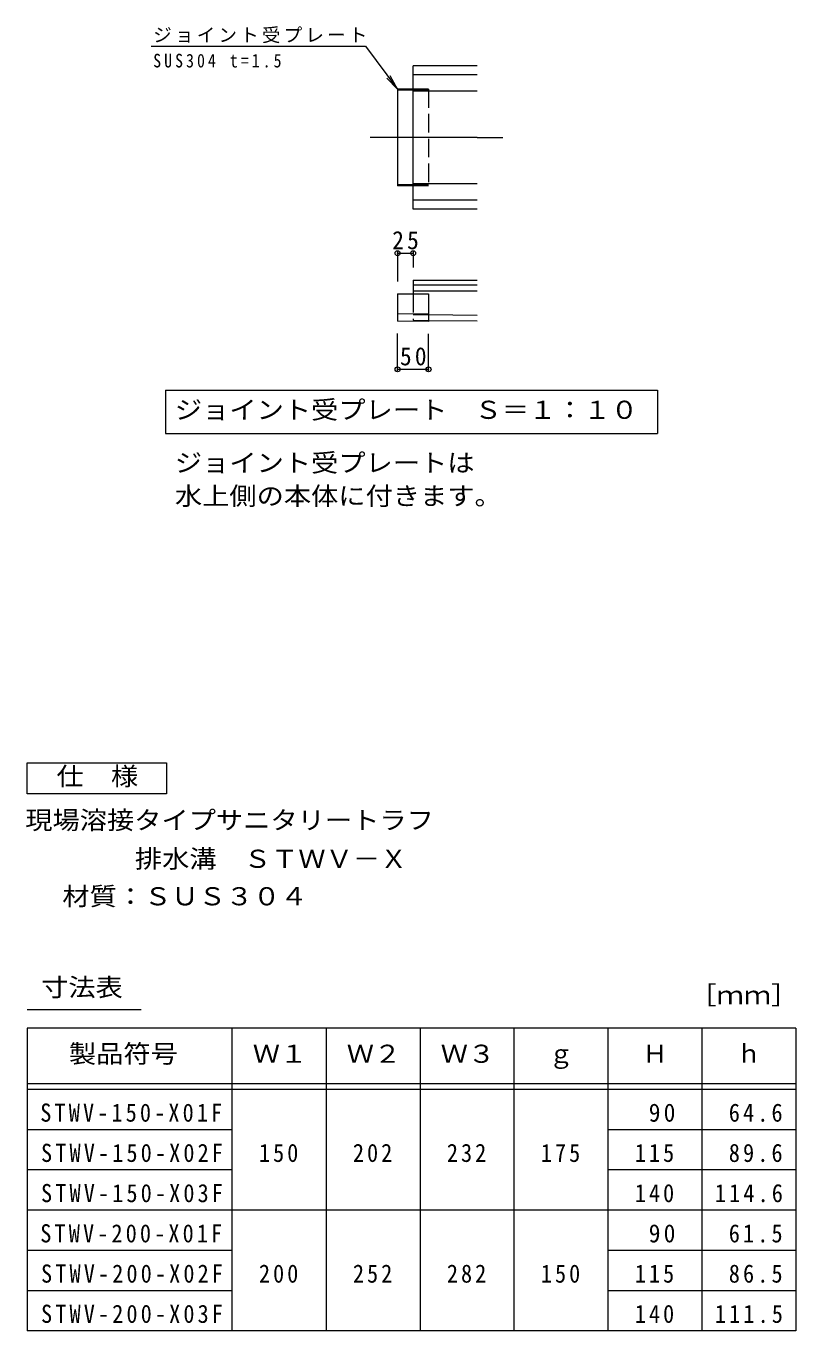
# Model space of a CAD drawing. Units: millimetres at full size, with parts at other scales. Extents: x -533 to 548, y -412 to 412.
# Drawn here: x 175 to 548, y -310 to 322 of the extents above; entities that cross this region are included whole.
import ezdxf
from ezdxf.enums import TextEntityAlignment as Align

# ---------------------------------------------------------------- set-up
doc = ezdxf.new("R2010")
doc.units = ezdxf.units.MM
doc.header["$LTSCALE"] = 3
doc.header["$PDMODE"] = 32
doc.header["$PDSIZE"] = 2.4
doc.linetypes.add('CHAIN2', pattern=[12, 9, -1, 1, -1])
doc.linetypes.add('DASHED3', pattern=[4, 3, -1])
for name, color, linetype, lineweight in [('A-0', 4, 'Continuous', 9), ('A-5', 7, 'Continuous', 9), ('C-1', 2, 'Continuous', 9), ('C-3', 4, 'Continuous', 9), ('C-4', 7, 'Continuous', 9), ('C-5', 7, 'Continuous', 9)]:
    doc.layers.add(name, color=color, linetype=linetype, lineweight=lineweight)
doc.layers.add('A-F', color=2, linetype='Continuous')
doc.styles.add('ＭＳ ゴシック', font='')
doc.styles.get('ＭＳ ゴシック').set_extended_font_data('MS Gothic')

msp = doc.modelspace()

# ---------------------------------------------------------------- linework, layer by layer
at = {"layer": 'A-0', "color": 7}
for p, q in [((175.564, -154.816), (230.886, -154.816)), ((548.1, -163.782), (175.564, -163.782)), ((175.564, -163.782), (175.564, -310.5)), ((274.898, -310.5), (274.898, -163.782)), ((320.432, -163.782), (320.432, -310.5)), ((365.965, -163.782), (365.965, -310.5)), ((411.499, -163.782), (411.499, -310.5)), ((457.033, -163.782), (457.033, -310.5)), ((502.566, -163.782), (502.566, -310.5)), ((548.1, -163.782), (548.1, -310.5)), ((175.564, -190.667), (548.1, -190.667)), ((548.1, -193.5), (175.564, -193.5)), ((274.898, -213), (175.564, -213)), ((548.1, -213), (457.033, -213)), ((274.898, -232.5), (175.564, -232.5)), ((548.1, -232.5), (457.033, -232.5)), ((548.1, -252), (175.564, -252)), ((274.898, -271.5), (175.564, -271.5)), ((548.1, -271.5), (457.033, -271.5)), ((274.898, -291), (175.564, -291)), ((548.1, -291), (457.033, -291)), ((548.1, -310.5), (175.564, -310.5))]:
    msp.add_line(p, q, dxfattribs=at)
at = {"layer": 'A-5'}
msp.add_lwpolyline([(175.564, -50.219), (175.564, -35.219), (243.064, -35.219), (243.064, -50.219)], close=True, dxfattribs=at)
at = {"layer": 'C-1'}
for p, q in [((355.105, 291.271), (355.105, 244.471)), ((362.605, 291.271), (355.105, 291.271)), ((362.605, 290.821), (355.105, 290.821)), ((362.605, 267.871), (355.105, 267.871)), ((362.605, 244.921), (355.105, 244.921)), ((362.605, 244.471), (355.105, 244.471)), ((355.105, 192.03), (370.105, 192.03)), ((355.105, 192.03), (355.105, 178.895)), ((370.105, 192.03), (370.105, 178.762)), ((370.105, 182.305), (355.105, 182.438)), ((370.105, 178.762), (355.105, 178.895))]:
    msp.add_line(p, q, dxfattribs=at)
at = {"layer": 'C-1', "linetype": 'DASHED3'}
for p, q in [((370.105, 291.271), (362.605, 291.271)), ((370.105, 290.821), (362.605, 290.821)), ((370.105, 244.921), (362.605, 244.921))]:
    msp.add_line(p, q, dxfattribs=at)
msp.add_lwpolyline([(370.105, 291.271), (370.105, 244.471), (362.605, 244.471)], dxfattribs=at)
at = {"layer": 'C-3'}
for p, q in [((362.605, 233.071), (362.605, 302.671)), ((393.722, 302.671), (362.605, 302.671)), ((393.722, 298.171), (362.605, 298.171)), ((393.722, 290.371), (362.605, 290.371)), ((393.722, 267.871), (362.605, 267.871)), ((393.722, 245.371), (362.605, 245.371)), ((393.722, 237.571), (362.605, 237.571)), ((393.722, 233.071), (362.605, 233.071)), ((362.605, 198.78), (362.605, 192.03)), ((362.605, 198.78), (393.722, 198.78)), ((362.605, 196.38), (393.722, 196.38)), ((362.605, 193.53), (393.722, 193.53)), ((370.105, 182.034), (393.722, 181.837)), ((370.105, 179.217), (393.722, 179.02))]:
    msp.add_line(p, q, dxfattribs=at)
at = {"layer": 'C-3', "linetype": 'CHAIN2'}
for p, q in [((355.105, 267.871), (341.772, 267.871)), ((393.722, 267.871), (406.108, 267.871))]:
    msp.add_line(p, q, dxfattribs=at)
at = {"layer": 'C-3', "linetype": 'DASHED3'}
for p, q in [((362.605, 192.03), (362.605, 179.28)), ((362.605, 179.28), (370.105, 179.217)), ((362.628, 182.097), (370.105, 182.034))]:
    msp.add_line(p, q, dxfattribs=at)
at = {"layer": 'C-4'}
for p, q in [((355.105, 212.676), (355.105, 198.03)), ((355.105, 211.776), (362.605, 211.776)), ((362.605, 212.676), (362.605, 204.78)), ((355.105, 154.609), (355.105, 172.895)), ((370.105, 154.609), (370.105, 172.762)), ((355.105, 155.509), (370.105, 155.509))]:
    msp.add_line(p, q, dxfattribs=at)
for p in [(355.105, 211.776), (362.605, 211.776), (355.105, 155.509), (370.105, 155.509)]:
    msp.add_point(p, dxfattribs=at)
at = {"layer": 'C-5'}
for p, q in [((355.105, 291.271), (351.46, 297.826)), ((242.635, 145.357), (242.635, 124.357)), ((242.635, 145.357), (481.029, 145.357)), ((481.029, 145.357), (481.029, 124.357)), ((242.635, 124.357), (481.029, 124.357))]:
    msp.add_line(p, q, dxfattribs=at)
msp.add_lwpolyline([(235.758, 312.134), (339.624, 312.134), (355.105, 291.271), (349.887, 296.659)], dxfattribs=at)

# ---------------------------------------------------------------- texts
at = {"layer": 'A-5', "color": 2, "style": 'ＭＳ ゴシック', "width": 1.1}
for s, p in [('仕\u3000様', (189.814, -48.719)), ('現場溶接タイプサニタリートラフ', (174.68, -70)), ('\u3000\u3000\u3000排水溝\u3000ＳＴＷＶ－Ｘ', (188.18, -88.731)), ('材質：ＳＵＳ３０４', (192.661, -106.899))]:
    msp.add_text(s, height=8.798, dxfattribs=at).set_placement(p, align=Align.BOTTOM_LEFT)
at = {"layer": 'A-F', "style": 'ＭＳ ゴシック', "width": 1.1}
for s, p in [('寸法表', (182.364, -150.991)), ('［ｍｍ］', (496.465, -154.816)), ('製品符号', (195.843, -183.224)), ('Ｗ１', (284.915, -183.224)), ('Ｗ２', (330.448, -183.224)), ('Ｗ３', (375.982, -183.224))]:
    msp.add_text(s, height=8.798, dxfattribs=at).set_placement(p, align=Align.BOTTOM_LEFT)
at = {"layer": 'A-F', "style": 'ＭＳ ゴシック'}
for s, p in [('ｇ', (428.266, -183.224)), ('Ｈ', (473.799, -183.224)), ('ｈ', (519.333, -183.224))]:
    msp.add_text(s, height=8.798, dxfattribs=at).set_placement(p, align=Align.BOTTOM_LEFT)
at = {"layer": 'A-F', "char_height": 8.798, "attachment_point": 7, "style": 'ＭＳ ゴシック'}
for s, insert in [('\\T1.28;\\W0.9;STWV-150-X01F', (181.968, -209.25)), ('\\T1.27;\\W0.95;90', (476.799, -209.25)), ('\\T1.28;\\W0.9;64.6', (515.583, -209.25)), ('\\T1.28;\\W0.9;STWV-150-X02F', (182.343, -228.75)), ('\\T1.27;\\W0.9;150', (287.915, -228.75)), ('\\T1.27;\\W0.9;202', (333.448, -228.75)), ('\\T1.27;\\W0.9;232', (378.982, -228.75)), ('\\T1.27;\\W0.9;175', (424.516, -228.75)), ('\\T1.27;\\W0.9;115', (470.049, -228.75)), ('\\T1.28;\\W0.9;89.6', (515.583, -228.75)), ('\\T1.28;\\W0.9;STWV-150-X03F', (182.343, -248.25)), ('\\T1.27;\\W0.9;140', (470.049, -248.25)), ('\\T1.28;\\W0.9;114.6', (508.833, -248.25)), ('\\T1.28;\\W0.9;STWV-200-X01F', (181.968, -267.75)), ('\\T1.27;\\W0.95;90', (476.799, -267.75)), ('\\T1.28;\\W0.9;61.5', (515.583, -267.75)), ('\\T1.28;\\W0.9;STWV-200-X02F', (182.343, -287.25)), ('\\T1.27;\\W0.9;200', (287.915, -287.25)), ('\\T1.27;\\W0.9;252', (333.448, -287.25)), ('\\T1.27;\\W0.9;282', (378.982, -287.25)), ('\\T1.27;\\W0.9;150', (424.516, -287.25)), ('\\T1.27;\\W0.9;115', (470.049, -287.25)), ('\\T1.28;\\W0.9;86.5', (515.583, -287.25)), ('\\T1.28;\\W0.9;STWV-200-X03F', (182.343, -306.75)), ('\\T1.27;\\W0.9;140', (470.049, -306.75)), ('\\T1.28;\\W0.9;111.5', (508.833, -306.75))]:
    msp.add_mtext(s, dxfattribs=dict(at, insert=insert))
at = {"layer": 'C-4', "color": 2, "char_height": 8.798, "attachment_point": 7, "style": 'ＭＳ ゴシック'}
for s, insert in [('\\T1.27;\\W0.95;25', (352.48, 213.576)), ('\\T1.27;\\W0.95;50', (356.23, 157.309))]:
    msp.add_mtext(s, dxfattribs=dict(at, insert=insert))
at = {"layer": 'C-5', "color": 2, "style": 'ＭＳ ゴシック', "width": 1.1}
for s, p in [('ジョイント受プレート\u3000Ｓ＝１：１０', (247.177, 128.857)), ('ジョイント受プレートは', (247.177, 103.175)), ('水上側の本体に付きます。', (247.177, 87.119))]:
    msp.add_text(s, height=8.798, dxfattribs=at).set_placement(p, align=Align.BOTTOM_LEFT)
at = {"layer": 'C-5', "char_height": 6.598, "attachment_point": 7, "style": 'ＭＳ ゴシック'}
for s, insert in [('\\T1.17;ジョイント受プレート', (236.693, 313.562)), ('\\T1.39;\\W0.85;SUS304\\~t=1.5', (236.693, 301.707))]:
    msp.add_mtext(s, dxfattribs=dict(at, insert=insert))

doc.saveas('drawing.dxf')
